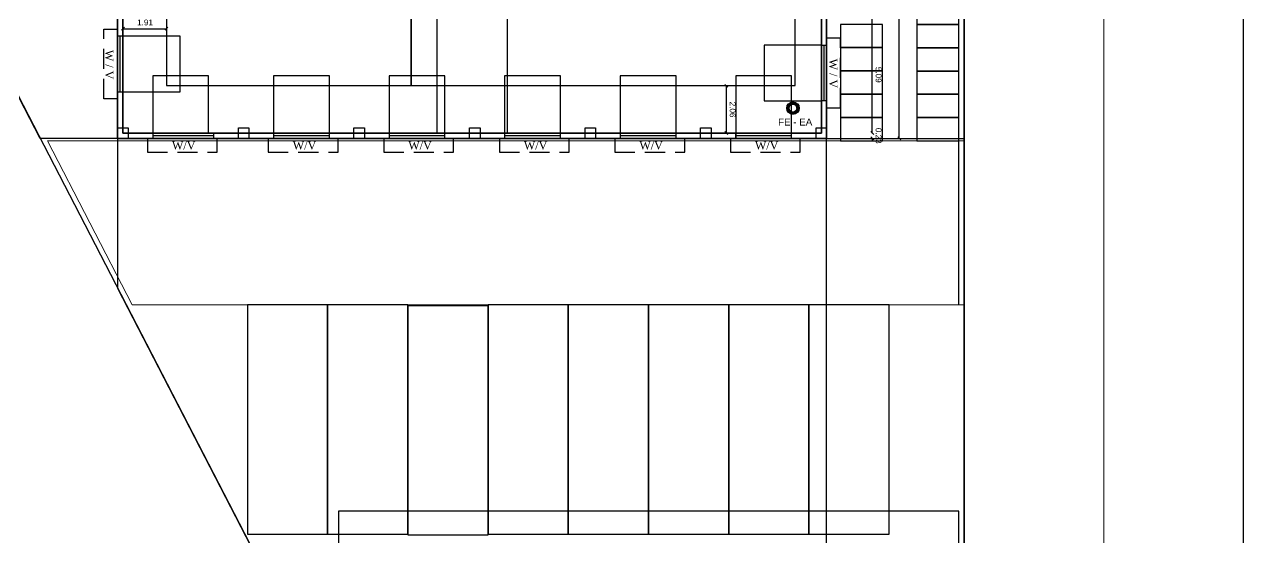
# Model space of a CAD drawing. Header units: metres. Extents: x 2267204 to 2267561, y 3771 to 3959.
# Drawn here: x 2267251.3 to 2267304.5, y 3831.3 to 3853.6 of the extents above; entities that cross this region are included whole.
import ezdxf
from ezdxf.enums import TextEntityAlignment as Align

# ---------------------------------------------------------------- set-up
doc = ezdxf.new("R2010")
doc.units = ezdxf.units.M
doc.header["$LTSCALE"] = 3.5
doc.header["$MEASUREMENT"] = 0
doc.linetypes.add('HIDDEN', pattern=[0.375, 0.25, -0.125])
doc.layers.get('0').update_dxf_attribs({"linetype": 'CONTINUOUS'})
for name, color, linetype, plot in [('BLK_1_COVERED_AREA', 140, 'CONTINUOUS', False), ('BLK_1_FLR_0_BLT_UP_AREA', 1, 'CONTINUOUS', False), ('CYCLE_PARKING', 2, 'CONTINUOUS', False), ('TWO_WHEELER_PARKING', 2, 'CONTINUOUS', False)]:
    doc.layers.add(name, color=color, linetype=linetype, plot=plot)
for name, color, linetype, lineweight in [('BLK_1_FIRE_TENDER_MOVEMENT', 161, 'CONTINUOUS', 0), ('NOTIFIED_ROAD', 183, 'CONTINUOUS', 13), ('ROAD_WIDTH', 2, 'CONTINUOUS', 13)]:
    doc.layers.add(name, color=color, linetype=linetype, lineweight=lineweight)
for name, color, linetype in [('BLK_1_FLR_0_AC_ROOM_1', 117, 'CONTINUOUS'), ('BLK_1_FLR_0_CARPET_AREA', 10, 'CONTINUOUS'), ('BLK_1_FLR_0_ROOM_1_LIGHT_VENTILATION_1', 2, 'CONTINUOUS'), ('BLK_1_FLR_1_ROOF_AREA', 54, 'CONTINUOUS'), ('BLK_1_LVL_0_BLDG_FOOT_PRINT', 1, 'CONTINUOUS'), ('BLK_1_LVL_0_FRONT_SETBACK', 2, 'CONTINUOUS'), ('BLK_1_LVL_0_REAR_SETBACK', 11, 'CONTINUOUS'), ('BLK_1_LVL_0_SIDE_SETBACK1', 171, 'CONTINUOUS'), ('floor-ground', 7, 'CONTINUOUS'), ('LOADING_UNLOADING', 175, 'CONTINUOUS'), ('PLOT_BOUNDARY', 70, 'CONTINUOUS'), ('SURRENDER_ROAD_WIDTH', 2, 'CONTINUOUS')]:
    doc.layers.add(name, color=color, linetype=linetype)
doc.styles.add('cent', font='arial.ttf', dxfattribs={"height": 9})
doc.styles.get("Standard").update_dxf_attribs({"font": 'times.ttf'})
doc.styles.add('style3', font='arial.ttf')

# ---------------------------------------------------------------- blocks, each defined once
blk = doc.blocks.new('A$C6FD31E64')
h = blk.add_hatch(color=0)
edge = h.paths.add_edge_path()
edge.add_ellipse((54.102, 1.928), major_axis=(0.202, 0.202), ratio=1, start_angle=-45, end_angle=135)
edge.add_ellipse((54.102, 1.928), major_axis=(0.202, -0.202), ratio=1, start_angle=225, end_angle=405)
edge = h.paths.add_edge_path(flags=16)
edge.add_ellipse((54.102, 1.928), major_axis=(0.101, -0.101), ratio=1, start_angle=45, end_angle=225, ccw=False)
edge.add_ellipse((54.102, 1.928), major_axis=(0.101, -0.101), ratio=1, start_angle=225, end_angle=405, ccw=False)
at = {"color": 0, "linetype": 'HIDDEN'}
for p, q in [((38.58, 0.838), (38.58, 89.538)), ((41.628, 89.538), (41.628, 0.838)), ((24.025, 2.33), (24.025, 5.378)), ((24.025, 5.378), (24.635, 5.378)), ((56.182, 4.986), (55.573, 4.986)), ((56.182, 1.938), (56.182, 4.986)), ((24.635, 2.33), (24.025, 2.33)), ((55.573, 1.938), (56.182, 1.938)), ((25.936, 0.61), (25.936, 0)), ((28.985, 0), (28.985, 0.61)), ((31.207, 0.61), (31.207, 0)), ((34.255, 0), (34.255, 0.61)), ((36.249, 0.61), (36.249, 0)), ((41.628, 0.838), (38.58, 0.838)), ((39.297, 0), (39.297, 0.61)), ((41.291, 0.61), (41.291, 0)), ((44.339, 0), (44.339, 0.61)), ((46.333, 0.61), (46.333, 0)), ((49.381, 0), (49.381, 0.61)), ((51.375, 0.61), (51.375, 0)), ((54.423, 0), (54.423, 0.61)), ((25.936, 0), (28.985, 0)), ((31.207, 0), (34.255, 0)), ((36.249, 0), (39.297, 0)), ((41.291, 0), (44.339, 0)), ((46.333, 0), (49.381, 0)), ((51.375, 0), (54.423, 0))]:
    blk.add_line(p, q, dxfattribs=at)
at = {"color": 0}
for p, q in [((55.573, 0.61), (55.573, 89.766)), ((55.573, 0.61), (55.573, 89.766)), ((55.573, 0.61), (55.573, 89.766)), ((58.741, 0.61), (58.741, 89.766)), ((55.573, 56.695), (55.573, 0.61)), ((24.635, 0.61), (24.635, 46.418)), ((24.635, 45.939), (24.635, 0.61)), ((24.635, 45.939), (24.635, 0.61)), ((24.635, 45.939), (24.635, 0.61)), ((24.863, 1.067), (24.863, 6.009)), ((57.564, 0.838), (57.564, 5.933)), ((24.863, 5.392), (26.768, 5.392)), ((55.344, 5.704), (55.344, 1.067)), ((24.635, 5.073), (24.635, 2.634)), ((24.863, 5.073), (24.635, 5.073)), ((24.749, 2.634), (24.749, 5.073)), ((24.863, 2.634), (24.863, 5.073)), ((55.344, 2.243), (55.344, 4.681)), ((55.344, 4.681), (55.573, 4.681)), ((55.458, 2.243), (55.458, 4.681)), ((55.573, 4.681), (55.573, 2.243)), ((51.198, 0.838), (51.2, 2.9)), ((24.635, 2.634), (24.863, 2.634)), ((55.573, 2.243), (55.344, 2.243)), ((24.635, 1.067), (25.092, 1.067)), ((24.635, 0.61), (24.635, 1.067)), ((24.635, 1.067), (25.092, 1.067)), ((24.635, 0.61), (24.635, 1.067)), ((25.092, 1.067), (25.092, 0.61)), ((25.092, 1.067), (25.092, 0.61)), ((29.905, 1.067), (30.363, 1.067)), ((29.905, 0.61), (29.905, 1.067)), ((29.905, 1.067), (30.363, 1.067)), ((29.905, 0.61), (29.905, 1.067)), ((30.363, 1.067), (30.363, 0.61)), ((30.363, 1.067), (30.363, 0.61)), ((34.947, 1.067), (35.405, 1.067)), ((34.947, 0.61), (34.947, 1.067)), ((34.947, 1.067), (35.405, 1.067)), ((34.947, 0.61), (34.947, 1.067)), ((35.405, 1.067), (35.405, 0.61)), ((35.405, 1.067), (35.405, 0.61)), ((39.989, 1.067), (40.447, 1.067)), ((39.989, 0.61), (39.989, 1.067)), ((39.989, 1.067), (40.447, 1.067)), ((39.989, 0.61), (39.989, 1.067)), ((40.447, 1.067), (40.447, 0.61)), ((40.447, 1.067), (40.447, 0.61)), ((45.031, 1.067), (45.489, 1.067)), ((45.031, 0.61), (45.031, 1.067)), ((45.031, 1.067), (45.489, 1.067)), ((45.031, 0.61), (45.031, 1.067)), ((45.489, 1.067), (45.489, 0.61)), ((45.489, 1.067), (45.489, 0.61)), ((50.074, 1.067), (50.531, 1.067)), ((50.074, 0.61), (50.074, 1.067)), ((50.074, 1.067), (50.531, 1.067)), ((50.074, 0.61), (50.074, 1.067)), ((50.531, 1.067), (50.531, 0.61)), ((50.531, 1.067), (50.531, 0.61)), ((55.116, 1.067), (55.573, 1.067)), ((55.116, 0.61), (55.116, 1.067)), ((55.116, 1.067), (55.573, 1.067)), ((55.116, 0.61), (55.116, 1.067)), ((55.573, 1.067), (55.573, 0.61)), ((55.573, 1.067), (55.573, 0.61)), ((55.573, 0.61), (24.635, 0.61)), ((24.635, 0.61), (55.573, 0.61)), ((24.635, 0.61), (55.573, 0.61)), ((24.635, 0.61), (55.573, 0.61)), ((25.092, 0.61), (24.635, 0.61)), ((25.092, 0.61), (24.635, 0.61)), ((29.905, 0.838), (25.092, 0.838)), ((28.832, 0.838), (26.165, 0.838)), ((26.165, 0.838), (26.165, 0.61)), ((28.832, 0.724), (26.165, 0.724)), ((26.165, 0.61), (28.832, 0.61)), ((28.832, 0.61), (28.832, 0.838)), ((30.363, 0.61), (29.905, 0.61)), ((30.363, 0.61), (29.905, 0.61)), ((34.947, 0.838), (30.363, 0.838)), ((33.874, 0.838), (31.436, 0.838)), ((31.436, 0.838), (31.436, 0.61)), ((33.874, 0.724), (31.436, 0.724)), ((31.436, 0.61), (33.874, 0.61)), ((33.874, 0.61), (33.874, 0.838)), ((35.405, 0.61), (34.947, 0.61)), ((35.405, 0.61), (34.947, 0.61)), ((39.989, 0.838), (35.405, 0.838)), ((38.916, 0.838), (36.478, 0.838)), ((36.478, 0.838), (36.478, 0.61)), ((38.916, 0.724), (36.478, 0.724)), ((36.478, 0.61), (38.916, 0.61)), ((38.916, 0.61), (38.916, 0.838)), ((40.447, 0.61), (39.989, 0.61)), ((40.447, 0.61), (39.989, 0.61)), ((45.031, 0.838), (40.447, 0.838)), ((43.958, 0.838), (41.52, 0.838)), ((41.52, 0.838), (41.52, 0.61)), ((43.958, 0.724), (41.52, 0.724)), ((41.52, 0.61), (43.958, 0.61)), ((43.958, 0.61), (43.958, 0.838)), ((45.489, 0.61), (45.031, 0.61)), ((45.489, 0.61), (45.031, 0.61)), ((50.074, 0.838), (45.489, 0.838)), ((49, 0.838), (46.562, 0.838)), ((46.562, 0.838), (46.562, 0.61)), ((49, 0.724), (46.562, 0.724)), ((46.562, 0.61), (49, 0.61)), ((49, 0.61), (49, 0.838)), ((50.531, 0.61), (50.074, 0.61)), ((50.531, 0.61), (50.074, 0.61)), ((51.604, 0.838), (50.531, 0.838)), ((51.604, 0.61), (51.604, 0.838)), ((54.042, 0.838), (51.604, 0.838)), ((51.604, 0.838), (51.604, 0.61)), ((54.042, 0.724), (51.604, 0.724)), ((51.604, 0.61), (54.042, 0.61)), ((55.116, 0.838), (54.042, 0.838)), ((54.042, 0.61), (54.042, 0.838)), ((54.042, 0.61), (54.042, 0.838)), ((55.573, 0.61), (55.116, 0.61)), ((55.573, 0.61), (55.116, 0.61)), ((57.564, 0.838), (57.564, 0.965)), ((57.564, 0.61), (57.564, 0.483))]:
    blk.add_line(p, q, dxfattribs=at)
at = {"color": 0, "lineweight": 30}
for p, q in [((26.768, 41.019), (26.768, 2.917)), ((37.437, 41.016), (37.437, 2.915)), ((37.437, 2.91), (37.437, 41.011)), ((54.201, 2.917), (54.201, 41.019)), ((26.768, 2.917), (37.437, 2.91)), ((37.437, 2.915), (54.201, 2.917))]:
    blk.add_line(p, q, dxfattribs=at)
at = {"color": 0, "linetype": 'ByBlock'}
for p, q in [((24.927, 5.456), (24.8, 5.329)), ((26.705, 5.329), (26.832, 5.456)), ((51.263, 2.837), (51.136, 2.964)), ((51.135, 0.902), (51.262, 0.775)), ((57.5, 0.902), (57.627, 0.775)), ((57.5, 0.902), (57.627, 0.775)), ((57.627, 0.546), (57.5, 0.673)), ((58.678, 0.673), (58.805, 0.546))]:
    blk.add_line(p, q, dxfattribs=at)
at = {"color": 0}
for centre, major_axis, start_param, end_param in [((54.105, 1.932), (0.191, -0.191), 5.497787, 11.780972), ((54.102, 1.928), (0.124, 0.124), 3.926991, 10.210176)]:
    blk.add_ellipse(centre, major_axis=major_axis, ratio=1, start_param=start_param, end_param=end_param, dxfattribs=at)
at = {"color": 0, "style": 'cent', "width": 1}
blk.add_text('1.91 ', height=0.254, dxfattribs=at).set_placement((25.484, 5.54))
at = {"color": 0, "width": 1}
for p in [(24.097, 4.473), (55.69, 4.089)]:
    blk.add_text('W / V', height=0.3493, rotation=270, dxfattribs=at).set_placement(p)
at = {"color": 0, "style": 'cent', "width": 1}
for s, p in [('5.09 ', (57.712, 3.73)), ('0.23 ', (57.712, 1.069))]:
    blk.add_text(s, height=0.254, rotation=270, dxfattribs=at).set_placement(p)
at = {"color": 0, "style": 'cent', "oblique": 0, "width": 1}
blk.add_text('2.06 ', height=0.254, rotation=269.96, dxfattribs=at).set_placement((51.347, 2.212))
at = {"color": 0, "lineweight": 9, "style": 'style3', "width": 1}
blk.add_text('FE - EA  ', height=0.3048, dxfattribs=at).set_placement((54.319, 1.17), align=Align.CENTER)
at = {"color": 0, "width": 1}
for p in [(27.005, 0.128), (32.276, 0.128), (37.318, 0.128), (42.36, 0.128), (47.402, 0.128), (52.444, 0.128)]:
    blk.add_text('W/V', height=0.3493, dxfattribs=at).set_placement(p)

msp = doc.modelspace()

# ---------------------------------------------------------------- linework, layer by layer
at = {"layer": 'BLK_1_COVERED_AREA'}
msp.add_lwpolyline([(2267233.67365, 3937.83233), (2267233.67365, 3937.83233), (2267233.67365, 3937.83233), (2267233.67365, 3894.00511), (2267255.39132, 3894.00511), (2267255.39132, 3848.67562), (2267286.32946, 3848.67562), (2267286.32946, 3937.83233), (2267255.39132, 3937.83233), (2267255.39132, 3937.83233)], close=True, dxfattribs=at)
at = {"layer": 'BLK_1_FIRE_TENDER_MOVEMENT'}
for points in [[(2267292.32527, 3937.83233), (2267286.32946, 3937.83233), (2267286.32946, 3848.67562), (2267292.32527, 3848.67562)], [(2267292.32526, 3841.40715), (2267292.32526, 3848.57017), (2267252.32586, 3848.57111), (2267256.02731, 3841.40715)]]:
    msp.add_lwpolyline(points, close=True, dxfattribs=at)
at = {"layer": 'BLK_1_FLR_0_AC_ROOM_1', "color": 4}
msp.add_lwpolyline([(2267286.10085, 3937.60373), (2267286.10085, 3848.90422), (2267255.61992, 3848.90422), (2267255.61992, 3937.60373)], close=True, dxfattribs=at)
at = {"layer": 'BLK_1_FLR_0_BLT_UP_AREA', "color": 47}
msp.add_lwpolyline([(2267233.67365, 3937.83233), (2267233.67365, 3937.83233), (2267233.67365, 3937.83233), (2267233.67365, 3894.00511), (2267255.39132, 3894.00511), (2267255.39132, 3848.67562), (2267286.32946, 3848.67562), (2267286.32946, 3937.83233), (2267255.39132, 3937.83233), (2267255.39132, 3937.83233)], close=True, dxfattribs=at)
at = {"layer": 'BLK_1_FLR_0_CARPET_AREA', "color": 14}
msp.add_lwpolyline([(2267233.90137, 3937.60291), (2267233.90137, 3923.88731), (2267236.27518, 3923.88731), (2267236.27518, 3923.6587), (2267233.90226, 3923.6587), (2267233.90226, 3894.23372), (2267255.39132, 3894.23372), (2267255.39132, 3923.6587), (2267237.34201, 3923.6587), (2267237.34201, 3923.88731), (2267255.39132, 3923.88731), (2267255.39132, 3925.22629), (2267255.61992, 3925.22629), (2267255.61992, 3848.90422), (2267286.10085, 3848.90422), (2267286.10085, 3937.60373), (2267255.61992, 3937.60373), (2267255.61992, 3929.88552), (2267255.39132, 3929.88552), (2267255.39132, 3937.60291)], close=True, dxfattribs=at)
at = {"layer": 'BLK_1_FLR_0_ROOM_1_LIGHT_VENTILATION_1'}
for points in [[(2267272.38443, 3937.60373), (2267272.38443, 3848.90422), (2267269.33634, 3848.90422), (2267269.33634, 3937.60373)], [(2267255.61992, 3853.13889), (2267255.61992, 3850.70042), (2267258.12008, 3850.70042), (2267258.12008, 3853.13889)], [(2267283.6007, 3852.747), (2267283.6007, 3850.30852), (2267286.10085, 3850.30852), (2267286.10085, 3852.747)], [(2267259.36019, 3851.40438), (2267256.92171, 3851.40438), (2267256.92171, 3848.90422), (2267259.36019, 3848.90422)], [(2267264.63085, 3851.40438), (2267262.19237, 3851.40438), (2267262.19237, 3848.90422), (2267264.63085, 3848.90422)], [(2267269.6729, 3851.40438), (2267267.23443, 3851.40438), (2267267.23443, 3848.90422), (2267269.6729, 3848.90422)], [(2267274.71495, 3851.40438), (2267272.27648, 3851.40438), (2267272.27648, 3848.90422), (2267274.71495, 3848.90422)], [(2267279.75701, 3851.40438), (2267277.31853, 3851.40438), (2267277.31853, 3848.90422), (2267279.75701, 3848.90422)], [(2267284.79906, 3851.40438), (2267282.36059, 3851.40438), (2267282.36059, 3848.90422), (2267284.79906, 3848.90422)]]:
    msp.add_lwpolyline(points, close=True, dxfattribs=at)
at = {"layer": 'BLK_1_FLR_1_ROOF_AREA'}
msp.add_lwpolyline([(2267233.67365, 3937.83233), (2267233.67365, 3923.6587), (2267233.67365, 3923.6587), (2267233.67365, 3894.00511), (2267255.39132, 3894.00511), (2267255.39132, 3848.67562), (2267286.32946, 3848.67562), (2267286.32946, 3937.83233), (2267255.39132, 3937.83233), (2267255.39132, 3937.83233)], close=True, dxfattribs=at)
at = {"layer": 'BLK_1_LVL_0_BLDG_FOOT_PRINT'}
msp.add_lwpolyline([(2267233.67365, 3937.83233), (2267233.67365, 3923.6587), (2267233.67365, 3923.6587), (2267233.67365, 3894.00511), (2267255.39132, 3894.00511), (2267255.39132, 3848.67562), (2267286.32946, 3848.67562), (2267286.32946, 3937.83233), (2267255.39132, 3937.83233), (2267255.39132, 3937.83233)], close=True, dxfattribs=at)
at = {"layer": 'BLK_1_LVL_0_FRONT_SETBACK'}
msp.add_lwpolyline([(2267292.32526, 3937.83233), (2267286.32946, 3937.83233), (2267286.32946, 3848.67562), (2267292.32526, 3848.67562)], close=True, dxfattribs=at)
at = {"layer": 'BLK_1_LVL_0_REAR_SETBACK'}
msp.add_lwpolyline([(2267205.94924, 3937.83233), (2267233.67365, 3937.83233), (2267233.67365, 3937.83233), (2267233.67365, 3937.83233), (2267233.67365, 3937.83233), (2267233.67365, 3937.83233), (2267233.67365, 3937.83233), (2267233.67365, 3937.83233), (2267233.67365, 3894.00511), (2267255.39132, 3894.00511), (2267255.39132, 3848.67562), (2267252.01454, 3848.67562)], close=True, dxfattribs=at)
at = {"layer": 'BLK_1_LVL_0_SIDE_SETBACK1'}
msp.add_lwpolyline([(2267255.39132, 3848.67562), (2267255.39132, 3842.14006), (2267286.32946, 3782.26108), (2267286.32946, 3848.67562)], close=True, dxfattribs=at)
at = {"layer": 'CYCLE_PARKING', "color": 250, "linetype": 'Continuous'}
for points in [[(2267292.09682, 3854.66011), (2267290.2683, 3854.66011), (2267290.2683, 3853.64426), (2267292.09682, 3853.64426)], [(2267292.09682, 3853.64426), (2267290.2683, 3853.64426), (2267290.2683, 3852.62841), (2267292.09682, 3852.62841)], [(2267292.09682, 3852.62841), (2267290.2683, 3852.62841), (2267290.2683, 3851.61256), (2267292.09682, 3851.61256)], [(2267292.09682, 3851.61256), (2267290.2683, 3851.61256), (2267290.2683, 3850.59671), (2267292.09682, 3850.59671)], [(2267292.09682, 3850.59671), (2267290.2683, 3850.59671), (2267290.2683, 3849.58086), (2267292.09682, 3849.58086)], [(2267292.09682, 3849.58086), (2267290.2683, 3849.58086), (2267290.2683, 3848.56501), (2267292.09682, 3848.56501)]]:
    msp.add_lwpolyline(points, close=True, dxfattribs=at)
at = {"layer": 'floor-ground', "color": 161, "lineweight": 30}
msp.add_line((2267292.09666, 3841.40715), (2267292.09682, 3848.57018), dxfattribs=at)
at = {"layer": 'floor-ground', "color": 100, "lineweight": 30}
msp.add_lwpolyline([(2267265.03083, 3823.98137), (2267292.09666, 3823.98137), (2267292.09666, 3832.40644), (2267265.03083, 3832.40644)], close=True, dxfattribs=at)
at = {"layer": 'LOADING_UNLOADING', "ltscale": 400}
for points in [[(2267261.05629, 3831.40715), (2267264.55629, 3831.40715), (2267264.55629, 3841.40715), (2267261.05629, 3841.40715)], [(2267264.55629, 3831.40715), (2267268.05629, 3831.40715), (2267268.05629, 3841.40715), (2267264.55629, 3841.40715)], [(2267268.05629, 3831.37141), (2267271.55629, 3831.37141), (2267271.55629, 3841.37141), (2267268.05629, 3841.37141)], [(2267271.55629, 3831.40715), (2267275.05629, 3831.40715), (2267275.05629, 3841.40715), (2267271.55629, 3841.40715)], [(2267275.05629, 3831.40715), (2267278.55629, 3831.40715), (2267278.55629, 3841.40715), (2267275.05629, 3841.40715)], [(2267278.55629, 3831.40715), (2267282.05629, 3831.40715), (2267282.05629, 3841.40715), (2267278.55629, 3841.40715)], [(2267282.05629, 3831.40715), (2267285.55629, 3831.40715), (2267285.55629, 3841.40715), (2267282.05629, 3841.40715)], [(2267285.55629, 3831.40715), (2267289.05629, 3831.40715), (2267289.05629, 3841.40715), (2267285.55629, 3841.40715)]]:
    msp.add_lwpolyline(points, close=True, dxfattribs=at)
at = {"layer": 'NOTIFIED_ROAD', "color": 1}
for points in [[(2267292.32527, 3948.27063), (2267292.32527, 3770.65655), (2267304.52527, 3770.65655), (2267304.52527, 3948.27063), (2267292.32527, 3948.27063)], [(2267298.42527, 3770.65655), (2267298.42527, 3948.27063)]]:
    msp.add_lwpolyline(points, dxfattribs=at)
at = {"layer": 'PLOT_BOUNDARY', "linetype": 'ByBlock'}
msp.add_lwpolyline([(2267292.32526, 3770.65655), (2267292.32526, 3948.27063), (2267235.17779, 3941.22826), (2267204.14666, 3941.32112), (2267292.32526, 3770.65655)], close=True, dxfattribs=at)
at = {"layer": 'ROAD_WIDTH', "color": 1}
msp.add_lwpolyline([(2267292.32526, 3770.65655), (2267292.32526, 3948.27063), (2267304.52527, 3948.27063), (2267304.52527, 3770.65655)], close=True, dxfattribs=at)
at = {"layer": 'SURRENDER_ROAD_WIDTH'}
msp.add_lwpolyline([(2267292.32527, 3948.27063), (2267292.32527, 3770.65655), (2267304.52527, 3770.65655), (2267304.52527, 3948.27063), (2267292.32527, 3948.27063)], dxfattribs=at)
at = {"layer": 'TWO_WHEELER_PARKING', "linetype": 'Continuous'}
for points in [[(2267288.7683, 3853.64943), (2267286.93977, 3853.64943), (2267286.93977, 3852.63358), (2267288.7683, 3852.63358)], [(2267288.7683, 3852.63358), (2267286.93977, 3852.63358), (2267286.93977, 3851.61773), (2267288.7683, 3851.61773)], [(2267288.7683, 3851.61773), (2267286.93977, 3851.61773), (2267286.93977, 3850.60188), (2267288.7683, 3850.60188)], [(2267288.7683, 3850.60188), (2267286.93977, 3850.60188), (2267286.93977, 3849.58603), (2267288.7683, 3849.58603)], [(2267288.7683, 3849.58603), (2267286.93977, 3849.58603), (2267286.93977, 3848.57018), (2267288.7683, 3848.57018)]]:
    msp.add_lwpolyline(points, close=True, dxfattribs=at)

# ---------------------------------------------------------------- block references
at = {"ltscale": 400}
msp.add_blockref('A$C6FD31E64', (2267230.75669, 3848.066), dxfattribs=at)

doc.saveas('drawing.dxf')
